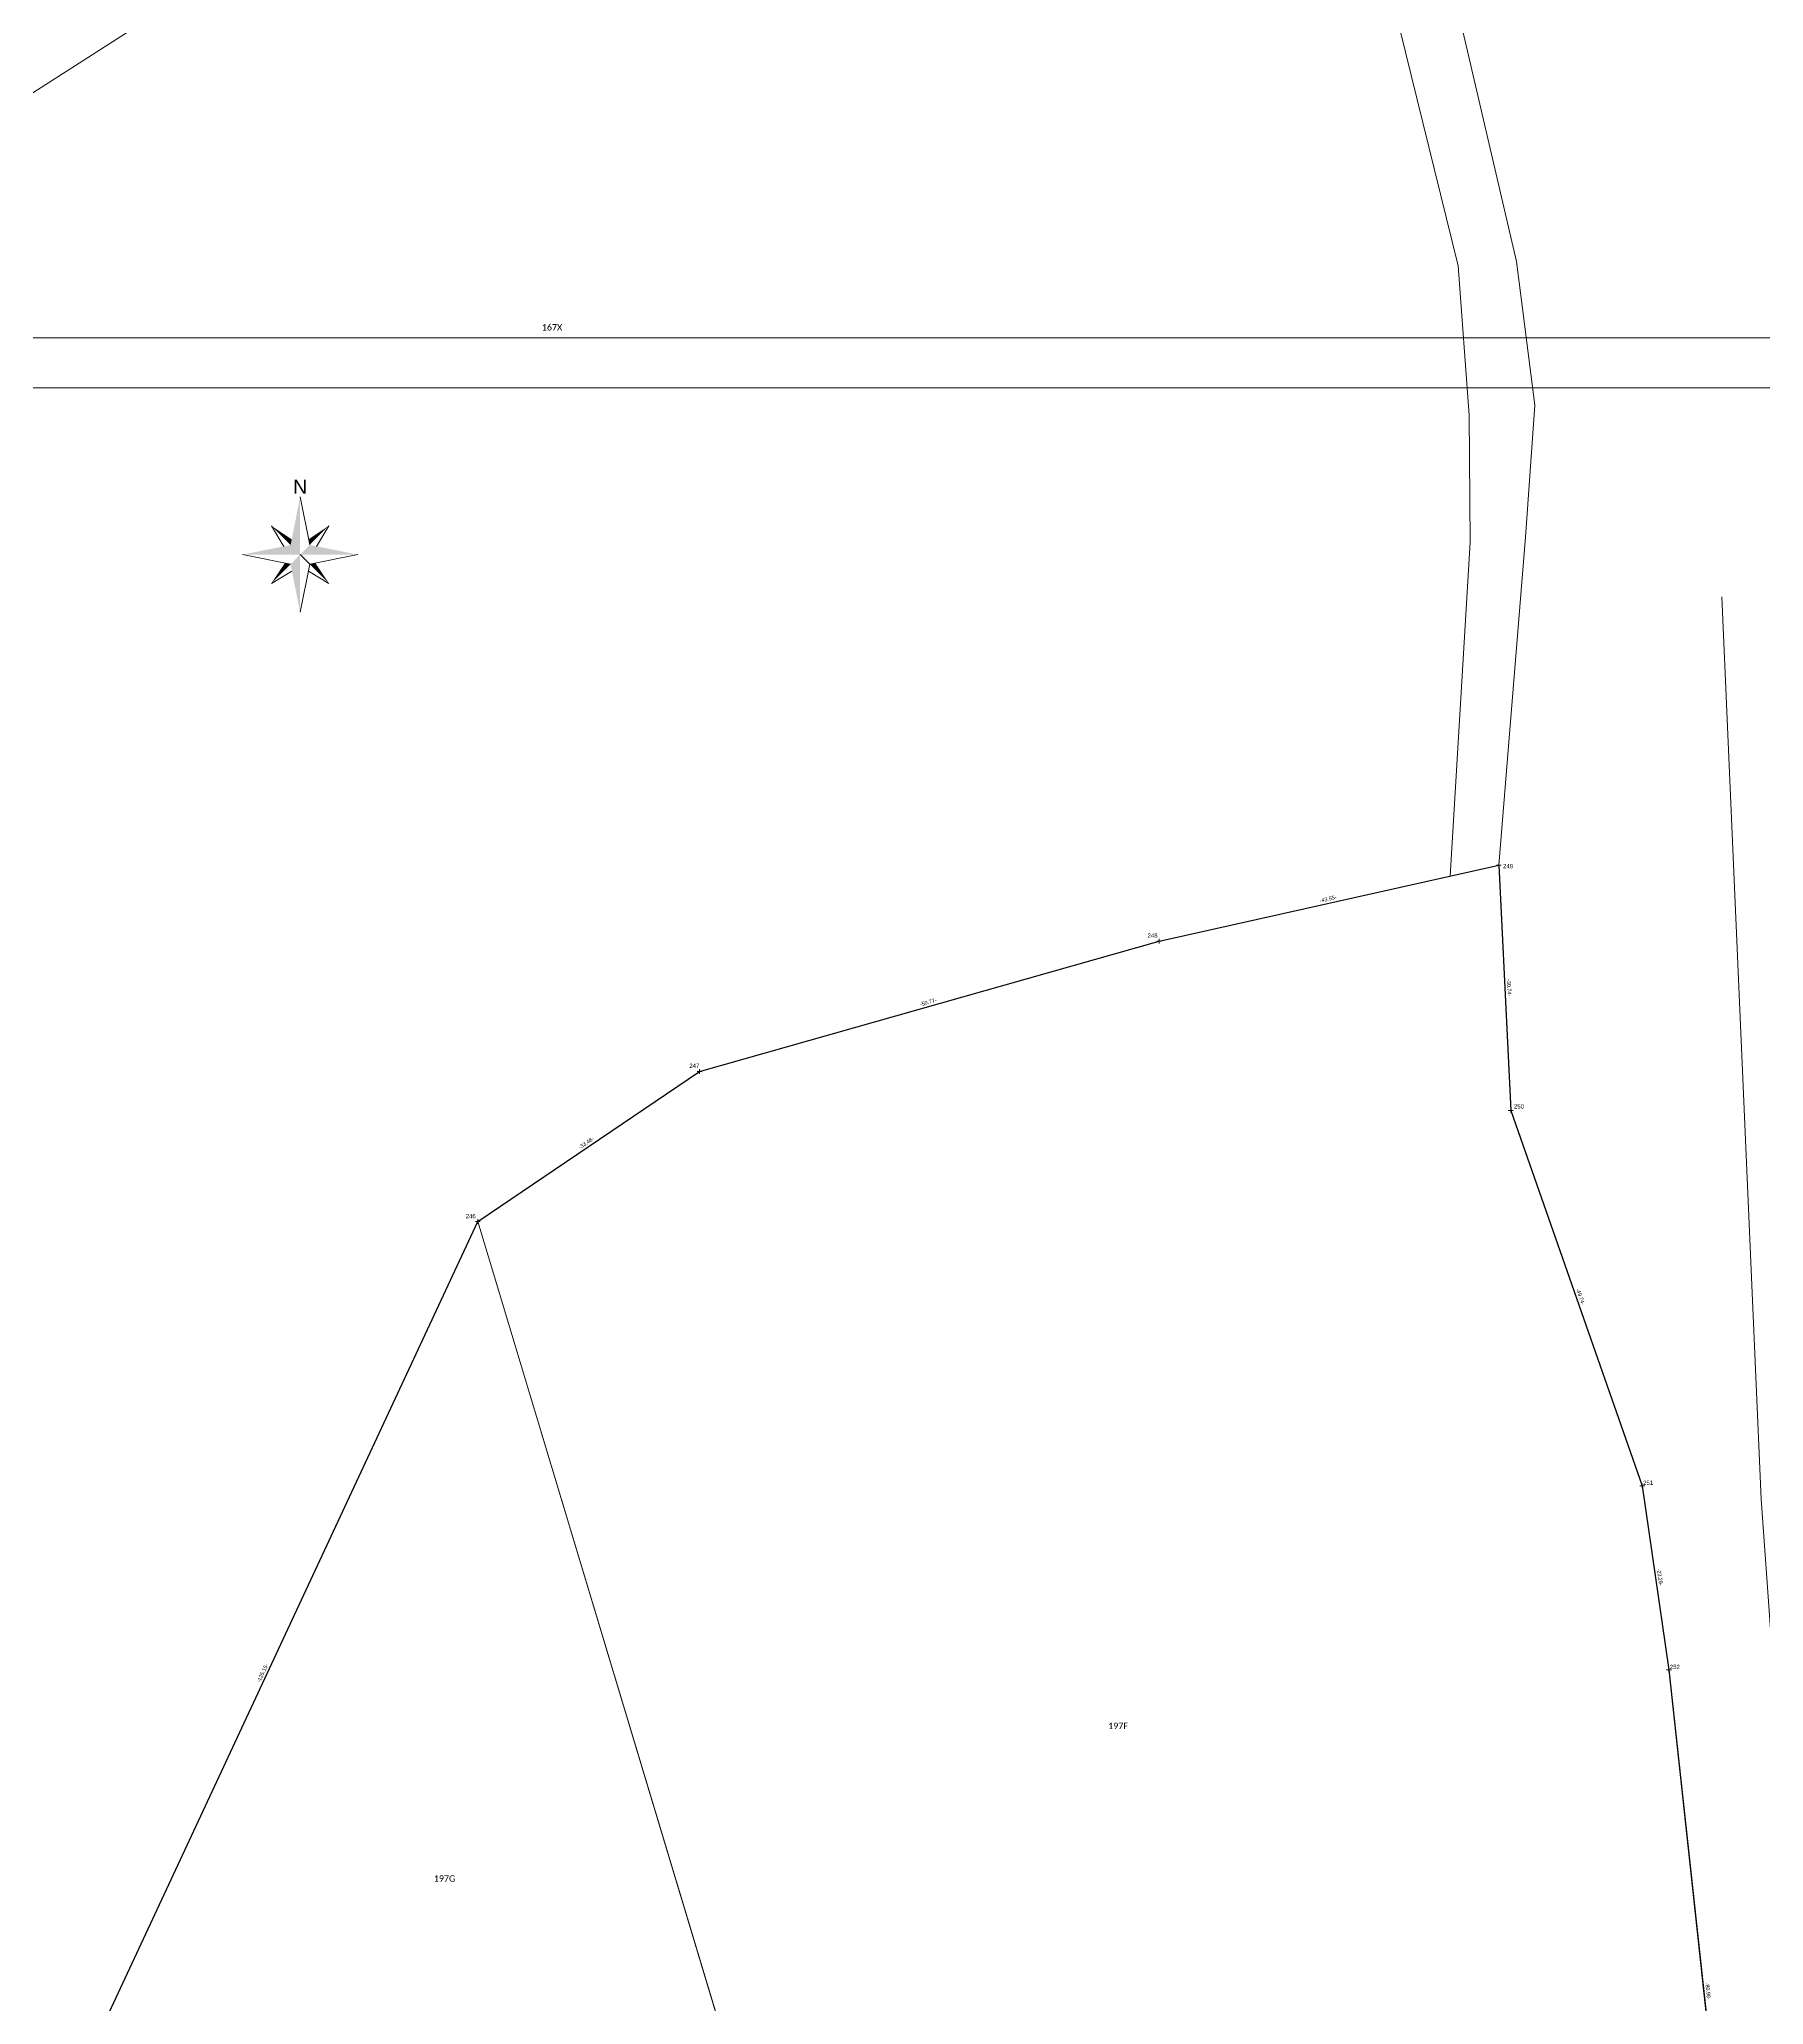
# Model space of a CAD drawing. Header units: metres. Extents: x 113120 to 240396, y 120329 to 242116.
# Drawn here: x 120097.7 to 120313.4, y 121251.4 to 121497.3 of the extents above; entities that cross this region are included whole.
import ezdxf
from ezdxf.enums import TextEntityAlignment as Align

# ---------------------------------------------------------------- set-up
doc = ezdxf.new("R2010")
doc.units = ezdxf.units.M
doc.header["$LTSCALE"] = 3
doc.header["$PDMODE"] = 2
doc.header["$PDSIZE"] = 0.3
doc.layers.get('0').update_dxf_attribs({"lineweight": 0})
for name, color, linetype, lineweight in [('Bordure', 1, 'Continuous', 0), ('Bpn_CaPa', 78, 'Continuous', 0), ('Bpt_CaNu', 7, 'Continuous', 0), ('Cotation Linéaire', 6, 'Continuous', 0), ('Limite de propriété', 5, 'Continuous', 30), ('Légende', 255, 'Continuous', 0), ('TopoAlt', 30, 'Continuous', 0), ('TOPOJIS', 5, 'Continuous', 0), ('TopoMat', 5, 'Continuous', 0)]:
    doc.layers.add(name, color=color, linetype=linetype, lineweight=lineweight)
doc.styles.add('Legend', font='')
doc.styles.get("Standard").update_dxf_attribs({"font": 'arial.ttf'})
doc.styles.get('Legend').set_extended_font_data('Calibri')

# ---------------------------------------------------------------- blocks, each defined once
blk = doc.blocks.new('TCPOINT')
at = {"color": 0}
blk.add_point((0, 0), dxfattribs=at)
at = {"layer": 'TopoAlt'}
blk.add_attdef('ALT', text='', height=0.3, dxfattribs=at).set_placement((0.1, -0.1), align=Align.TOP_LEFT)
at = {"layer": 'TopoMat'}
blk.add_attdef('MAT', (0.1, 0.1), '', height=0.3, dxfattribs=at)
blk = doc.blocks.new('Y003')
at = {"color": 0}
for p, q in [((0, 0), (1.03, -5.17)), ((-3.1, -3.1), (-1.77, -5.32)), ((3.1, -3.1), (1.77, -5.32)), ((-6.21, -6.21), (-1.03, -7.24)), ((1.03, -7.24), (6.21, -6.21)), ((-3.1, -9.31), (-0.89, -7.98)), ((3.1, -9.31), (0.89, -7.98))]:
    blk.add_line(p, q, dxfattribs=at)
blk.add_lwpolyline([(0, -12.41), (1.03, -7.24), (0, -6.21)], dxfattribs=at)
for points in [[(0, -6.21), (0, -6.21), (0, 0), (-1.03, -5.17)], [(-3.1, -3.1), (-1.03, -5.17), (-0.91, -4.56)], [(3.1, -3.1), (1.03, -5.17), (0.91, -4.56)], [(-6.21, -6.21), (-1.03, -5.17), (0, -6.21)], [(0, -6.21), (0, -12.41), (-1.03, -7.24)], [(0, -6.21), (6.21, -6.21), (1.03, -5.17)], [(-3.1, -9.31), (-1.03, -7.24), (-1.64, -7.12)], [(3.1, -9.31), (1.03, -7.24), (1.64, -7.12)]]:
    blk.add_solid(points, dxfattribs=at)
blk.add_text('N', height=1.5, dxfattribs=at).set_placement((-0.76, 0.37))

msp = doc.modelspace()

# ---------------------------------------------------------------- linework, layer by layer
at = {"flags": 128}
for points in [[(119983.27, 120717.46), (120508.27, 120717.46), (120508.27, 121459.96), (119983.27, 121459.96)], [(119989.52, 120723.71), (120502.02, 120723.71), (120502.02, 121453.71), (119989.52, 121453.71)]]:
    msp.add_lwpolyline(points, close=True, dxfattribs=at)
at = {"layer": 'Bordure', "flags": 128}
msp.add_lwpolyline([(120388.89, 120830.35), (120368.26, 120917.36), (120357.23, 120963.89), (120346.71, 121025.61), (120338.24, 121075.32), (120329.65, 121143.2), (120319.65, 121222.27), (120313.04, 121314.66), (120308.1, 121427.53)], dxfattribs=at)
at = {"layer": 'Bpn_CaPa'}
for p, q in [((120194.36, 121210.26), (120154.34, 121343.31, 99.28)), ((120154.34, 121343.31, 99.28), (120194.36, 121210.26))]:
    msp.add_line(p, q, dxfattribs=at)
for points in [[(120067.1, 121471.58), (120043.93, 121556.21), (120063.2, 121567.46), (120111.69, 121500.12), (120067.1, 121471.58)], [(120280.23, 121393.99), (120274.12, 121392.62), (120276.64, 121434.4), (120276.51, 121450.28), (120275.12, 121468.95), (120259, 121534.48), (120260.13, 121542.27), (120268.02, 121544.85), (120267.02, 121535.75), (120282.44, 121469.5), (120284.73, 121451.53), (120283.58, 121435.02), (120280.23, 121393.99)], [(120203.07, 121180.63), (120194.36, 121210.26), (120152.5, 121349.41), (120180.24, 121368.17), (120237.74, 121384.46), (120274.12, 121392.62), (120280.23, 121393.99), (120281.71, 121363.28), (120298.17, 121316.34), (120301.51, 121293.3), (120310.21, 121212.79), (120203.07, 121180.63)], [(120194.36, 121210.26), (120114.88, 121186.25), (120099.65, 121235.97), (120152.5, 121349.41), (120194.36, 121210.26)]]:
    msp.add_lwpolyline(points, close=True, dxfattribs=at)
at = {"layer": 'Limite de propriété'}
for p, q in [((120237.74, 121384.46), (120280.23, 121393.99)), ((120280.23, 121393.99), (120281.71, 121363.28)), ((120180.24, 121368.17), (120237.74, 121384.46)), ((120152.5, 121349.41), (120180.24, 121368.17)), ((120281.71, 121363.28), (120298.17, 121316.34)), ((120099.65, 121235.97), (120152.5, 121349.41)), ((120298.17, 121316.34), (120301.51, 121293.3)), ((120301.51, 121293.3), (120310.21, 121212.79))]:
    msp.add_line(p, q, dxfattribs=at)

# ---------------------------------------------------------------- block references
at = {"layer": 'Légende', "xscale": 1.160802165586493, "yscale": 1.160802165586493, "zscale": 1.160802165586493}
msp.add_blockref('Y003', (120130.28, 121440.04), dxfattribs=at)
at = {"layer": 'TOPOJIS'}
ref = msp.add_blockref('TCPOINT', (120280.23, 121393.99), dxfattribs=at)
ref.add_attrib('MAT', '249', (120280.75, 121393.59), dxfattribs={"layer": 'TopoMat', "height": 0.54})
ref = msp.add_blockref('TCPOINT', (120237.74, 121384.46), dxfattribs=at)
ref.add_attrib('MAT', '248', (120236.28, 121384.9), dxfattribs={"layer": 'TopoMat', "height": 0.54})
ref = msp.add_blockref('TCPOINT', (120180.24, 121368.17), dxfattribs=at)
ref.add_attrib('MAT', '247', (120178.96, 121368.61), dxfattribs={"layer": 'TopoMat', "height": 0.54})
ref = msp.add_blockref('TCPOINT', (120281.71, 121363.28), dxfattribs=at)
ref.add_attrib('MAT', '250', (120282.12, 121363.53), dxfattribs={"layer": 'TopoMat', "height": 0.54})
ref = msp.add_blockref('TCPOINT', (120152.5, 121349.41), dxfattribs=at)
ref.add_attrib('MAT', '246', (120150.99, 121349.8), dxfattribs={"layer": 'TopoMat', "height": 0.54})
ref = msp.add_blockref('TCPOINT', (120298.17, 121316.34), dxfattribs=at)
ref.add_attrib('MAT', '251', (120298.27, 121316.44), dxfattribs={"layer": 'TopoMat', "height": 0.54})
ref = msp.add_blockref('TCPOINT', (120301.51, 121293.3), dxfattribs=at)
ref.add_attrib('MAT', '252', (120301.61, 121293.4), dxfattribs={"layer": 'TopoMat', "height": 0.54})

# ---------------------------------------------------------------- texts
at = {"layer": 'Bpt_CaNu', "char_height": 0.8, "attachment_point": 7, "style": 'Legend'}
for s, insert in [('167X', (120160.52, 121460.86)), ('197F', (120231.36, 121285.89)), ('197G', (120147.01, 121266.79))]:
    msp.add_mtext(s, dxfattribs=dict(at, insert=insert))
at = {"layer": 'Cotation Linéaire'}
for s, rotation, p in [('-43.55-', 12.638, (120258.92, 121389.53)), ('-30.74-', 272.7514, (120281.28, 121378.65)), ('-59.77-', 15.8251, (120208.91, 121376.61)), ('-33.48-', 34.0696, (120166.2, 121359.04)), ('-49.74-', 289.3216, (120290.23, 121339.92)), ('-23.28-', 278.2631, (120300.15, 121304.87)), ('-125.15-', 65.0167, (120125.8, 121292.82)), ('-80.98-', 276.1683, (120306.17, 121253.08))]:
    msp.add_text(s, height=0.48, rotation=rotation, dxfattribs=at).set_placement(p, align=Align.CENTER)

doc.saveas('drawing.dxf')
